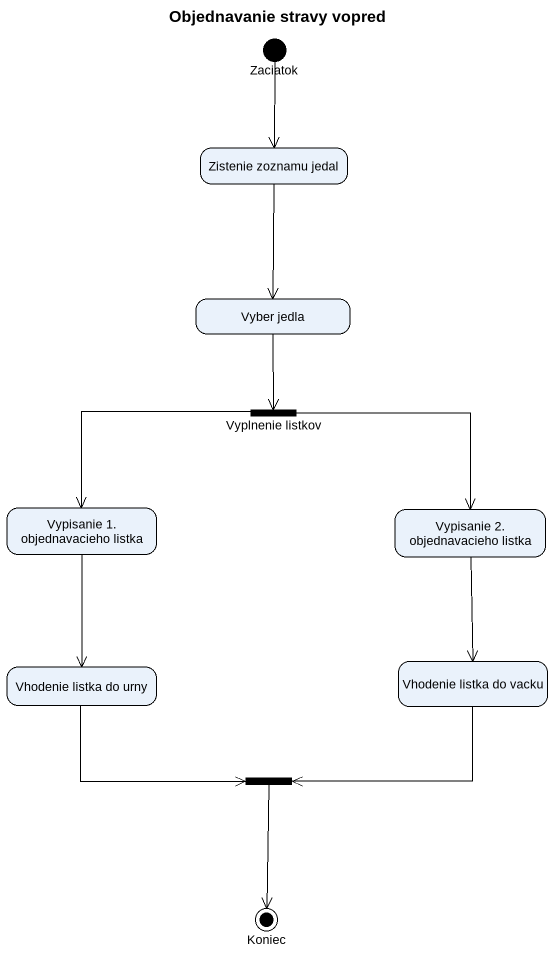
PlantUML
@startuml
title Objednavanie stravy vopred
hide empty description
state Zaciatok <<start>>
state "Zistenie zoznamu jedal" as Zistenie_zoznamu_jedal
state "Vyber jedla" as Vyber_jedla
state "Vyplnenie listkov" as Vyplnenie_listkov <<fork>>
state "Vypisanie 1. objednavacieho listka" as Vypisanie_1_objednavacieho
state "Vypisanie 2. objednavacieho listka" as Vypisanie_2_objednavacieho
state "Vhodenie listka do urny" as Vhodenie_listka_do_urny
state "Vhodenie listka do vacku" as Vhodenie_listka_do_vacku
state fork1 <<join>>
state Koniec <<end>>
Zaciatok --> Zistenie_zoznamu_jedal
Zistenie_zoznamu_jedal --> Vyber_jedla
Vyber_jedla --> Vyplnenie_listkov
Vyplnenie_listkov --> Vypisanie_1_objednavacieho
Vyplnenie_listkov --> Vypisanie_2_objednavacieho
Vypisanie_1_objednavacieho --> Vhodenie_listka_do_urny
Vypisanie_2_objednavacieho --> Vhodenie_listka_do_vacku
Vhodenie_listka_do_urny -right-> fork1
Vhodenie_listka_do_vacku -left-> fork1
fork1 --> Koniec
@enduml
